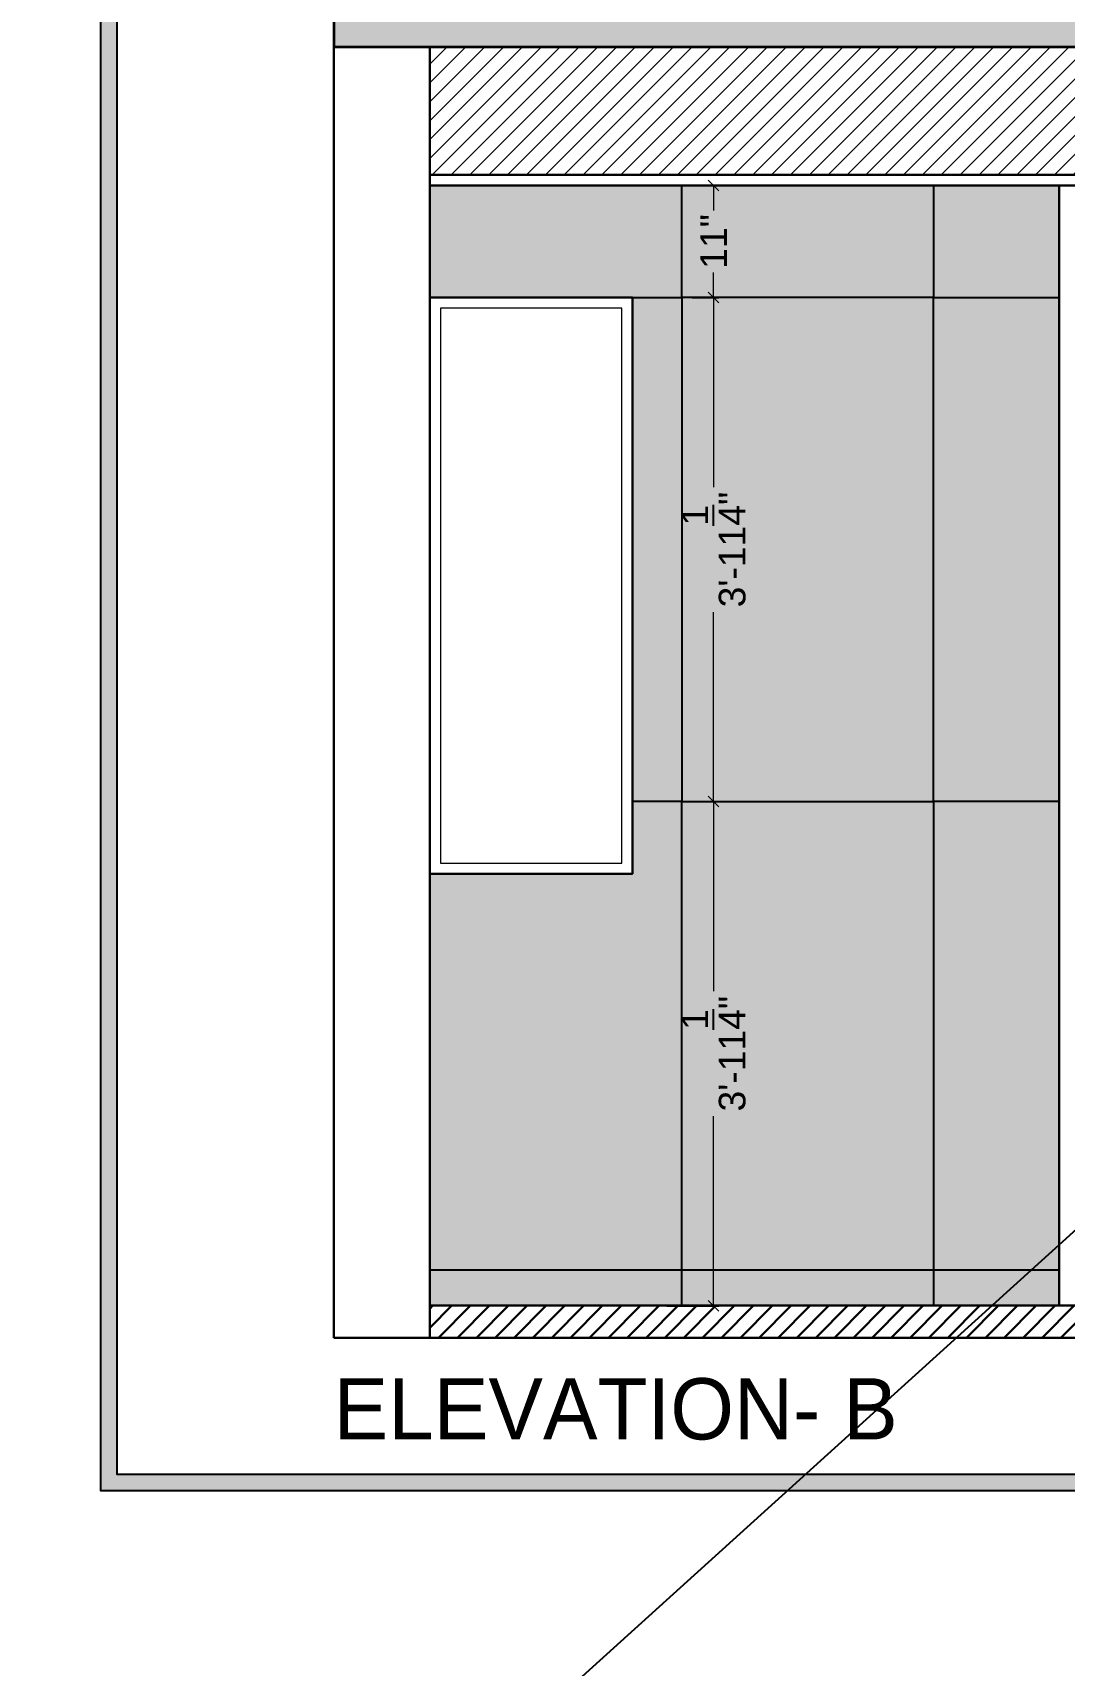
# Model space of a CAD drawing. Header units: millimetres. Extents: x 56222 to 3066687, y -650199 to -121287.
# Drawn here: x 156335.9 to 156432.7, y -180417.3 to -180264.2 of the extents above; entities that cross this region are included whole.
import ezdxf

# ---------------------------------------------------------------- set-up
doc = ezdxf.new("R2010")
doc.units = ezdxf.units.MM
doc.header["$MEASUREMENT"] = 0
doc.header["$PDMODE"] = 35
doc.layers.get('Defpoints').update_dxf_attribs({"color": 220})
doc.layers.add('AR HATCH-7', color=7, linetype='Continuous')
for name, color, linetype, lineweight in [('dim05', 1, 'Continuous', 13), ('Flooring', 253, 'Continuous', 30), ('HACHA', 253, 'Continuous', 5), ('NAME PLATE', 7, 'Continuous', 25), ('sec. mark', 5, 'Continuous', 25), ('TILE', 14, 'Continuous', 9), ('wall', 7, 'Continuous', 30), ('XX~SLAB ( BEAM )~ ( DIM )', 7, 'Continuous', 9)]:
    doc.layers.add(name, color=color, linetype=linetype, lineweight=lineweight)
doc.layers.add('hatch', color=253, linetype='Continuous', lineweight=0, transparency=0.4)
doc.styles.add('Arial', font='arial.ttf')
doc.styles.add('DATE', font='swissc.ttf', dxfattribs={"height": 6.75})
doc.styles.get("Standard").update_dxf_attribs({"font": 'arial.ttf', "height": 6})
doc.dimstyles.new('ISO-25', dxfattribs={"dimtxt": 2.5, "dimasz": 1, "dimexe": 0.5, "dimexo": 1, "dimtad": 0, "dimdec": 1, "dimlunit": 4, "dimtxsty": 'Standard', "dimblk": 'OBLIQUE', "dimcen": 2.5, "dimclrd": 1, "dimclre": 1, "dimclrt": 5, "dimadec": 0, "dimazin": 0, "dimtfac": 1, "dimtdec": 1, "dimtmove": 0, "dimatfit": 3, "dimfxl": 1, "dimlwd": -1, "dimarcsym": 0})
pattern_1 = [(45, (10581.584, -2196.7874), (-0.8838834765, 0.8838834765), [])]

# ---------------------------------------------------------------- blocks, each defined once
blk = doc.blocks.new('_Oblique')
at = {"layer": 'wall', "color": 0, "lineweight": -2}
blk.add_line((-0.5, -0.5), (0.5, 0.5), dxfattribs=at)
blk = doc.blocks.new('*D816')
at = {"layer": 'Defpoints', "color": 0, "lineweight": 25, "transparency": 16777216}
for p in [(156396.73, -180336.3), (156399.79, -180336.3), (156394.39, -180383.55)]:
    blk.add_point(p, dxfattribs=at)
at = {"layer": 'dim05', "color": 1, "linetype": 'Continuous', "lineweight": -2, "transparency": 16777216}
for p, q in [((156397.73, -180336.3), (156400.29, -180336.3)), ((156395.39, -180383.55), (156400.29, -180383.55))]:
    blk.add_line(p, q, dxfattribs=at)
at = {"layer": 'dim05', "color": 1, "linetype": 'Continuous', "transparency": 16777216}
for p, q in [((156399.79, -180336.3), (156399.79, -180354.06)), ((156399.79, -180383.55), (156399.79, -180365.79))]:
    blk.add_line(p, q, dxfattribs=at)
at = {"layer": 'dim05', "color": 1, "transparency": 16777216}
for p, rotation in [((156399.79, -180336.3), 90), ((156399.79, -180383.55), 270)]:
    blk.add_blockref('_Oblique', p, dxfattribs=dict(at, rotation=rotation))
at = {"layer": 'dim05', "color": 5, "lineweight": 25, "transparency": 16777216, "insert": (156399.79, -180359.93), "char_height": 2.5, "attachment_point": 5, "rotation": 90, "style": 'Arial'}
blk.add_mtext('3\'-11{\\H1x;\\S1/4;}"', dxfattribs=at)
blk = doc.blocks.new('*D817')
at = {"layer": 'Defpoints', "color": 0, "lineweight": 25, "transparency": 16777216}
for p in [(156396.79, -180289.06), (156399.79, -180289.06), (156396.73, -180336.3)]:
    blk.add_point(p, dxfattribs=at)
at = {"layer": 'dim05', "color": 1, "linetype": 'Continuous', "lineweight": -2, "transparency": 16777216}
for p, q in [((156397.79, -180289.06), (156400.29, -180289.06)), ((156397.73, -180336.3), (156400.29, -180336.3))]:
    blk.add_line(p, q, dxfattribs=at)
at = {"layer": 'dim05', "color": 1, "linetype": 'Continuous', "transparency": 16777216}
for p, q in [((156399.79, -180289.06), (156399.79, -180306.82)), ((156399.79, -180336.3), (156399.79, -180318.55))]:
    blk.add_line(p, q, dxfattribs=at)
at = {"layer": 'dim05', "color": 1, "transparency": 16777216}
for p, rotation in [((156399.79, -180289.06), 90), ((156399.79, -180336.3), 270)]:
    blk.add_blockref('_Oblique', p, dxfattribs=dict(at, rotation=rotation))
at = {"layer": 'dim05', "color": 5, "lineweight": 25, "transparency": 16777216, "insert": (156399.79, -180312.68), "char_height": 2.5, "attachment_point": 5, "rotation": 90, "style": 'Arial'}
blk.add_mtext('3\'-11{\\H1x;\\S1/4;}"', dxfattribs=at)
blk = doc.blocks.new('*D818')
at = {"layer": 'Defpoints', "color": 0, "lineweight": 25, "transparency": 16777216}
for p in [(156396.79, -180278.55), (156399.79, -180278.55), (156396.79, -180289.06)]:
    blk.add_point(p, dxfattribs=at)
at = {"layer": 'dim05', "color": 1, "linetype": 'Continuous', "lineweight": -2, "transparency": 16777216}
for p, q in [((156397.79, -180278.55), (156400.29, -180278.55)), ((156397.79, -180289.06), (156400.29, -180289.06))]:
    blk.add_line(p, q, dxfattribs=at)
at = {"layer": 'dim05', "color": 1, "linetype": 'Continuous', "transparency": 16777216}
for p, q in [((156399.79, -180278.55), (156399.79, -180280.89)), ((156399.79, -180289.06), (156399.79, -180286.72))]:
    blk.add_line(p, q, dxfattribs=at)
at = {"layer": 'dim05', "color": 1, "transparency": 16777216}
for p, rotation in [((156399.79, -180278.55), 90), ((156399.79, -180289.06), 270)]:
    blk.add_blockref('_Oblique', p, dxfattribs=dict(at, rotation=rotation))
at = {"layer": 'dim05', "color": 5, "lineweight": 25, "transparency": 16777216, "insert": (156399.79, -180283.8), "char_height": 2.5, "attachment_point": 5, "rotation": 90, "style": 'Arial'}
blk.add_mtext('11"', dxfattribs=at)

msp = doc.modelspace()

# ---------------------------------------------------------------- hatches: boundary and pattern name
at = {"layer": 'AR HATCH-7', "lineweight": 30, "transparency": 33554559}
h = msp.add_hatch(dxfattribs=at)
h.set_pattern_fill('ANSI31', color=9, scale=10)
h.set_pattern_definition(pattern_1)
h.paths.add_polyline_path([(156373.171, -180383.548), (156373.171, -180386.548), (156464.671, -180386.548), (156464.671, -180383.548)])
at = {"layer": 'hatch'}
h = msp.add_hatch(dxfattribs=at)
h.set_pattern_fill('AR-CONC', color=256, scale=0.5)
h.set_pattern_definition([(50, (10581.584, -2202.7273), (3.586300913, -0.313760675), [0.375, -4.125]), (355, (10581.584, -2202.7273), (-0.69375667, 3.76096067), [0.3, -3.3]), (100.4514445, (10581.883, -2202.7535), (2.892544234, 3.447199955), [0.31870096, -3.50571056]), (46.1842, (10581.584, -2201.7273), (5.33620665, -0.8275964), [0.5625, -6.1875]), (96.6356355, (10582.0287, -2201.7963), (4.67330973, 4.870593), [0.47805171, -5.2585688]), (351.184164, (10581.584, -2201.7273), (4.67330973, 4.870593), [0.45, -4.95]), (21, (10582.084, -2201.9773), (2.98453526, -2.013094453), [0.375, -4.125]), (326, (10582.084, -2201.9773), (1.21657666, 3.625750225), [0.3, -3.3]), (71.4514447, (10582.3327, -2202.145), (4.201111884, 1.612655764), [0.31870095, -3.50571056]), (37.5, (10581.584, -2202.7273), (0.0607992766, 1.664469269), [0, -3.26, 0, -3.35, 0, -3.3125]), (7.5, (10581.584, -2202.7273), (1.315347687, 1.97205856), [0, -1.91, 0, -3.185, 0, -1.2625]), (327.5, (10580.469, -2202.7273), (2.669112181, -0.112774359), [0, -1.25, 0, -3.9, 0, -5.175]), (317.5, (10579.969, -2202.7273), (2.915930847, 0.500524912), [0, -1.625, 0, -2.59, 0, -3.675])])
h.paths.add_polyline_path([(156364.171, -180260.488), (156364.171, -180265.548), (156469.171, -180265.548), (156469.171, -180260.488)])
h = msp.add_hatch(dxfattribs=at)
h.set_pattern_fill('ANSI31', color=6, scale=10)
h.set_pattern_definition(pattern_1)
h.paths.add_polyline_path([(156464.671, -180277.548), (156464.671, -180265.548), (156373.171, -180265.548), (156373.171, -180277.548)])
at = {"layer": 'NAME PLATE', "true_color": 0xd39e00}
h = msp.add_hatch(color=42, dxfattribs=at)
h.paths.add_polyline_path([(156342.347, -180400.897), (156558.184, -180400.897), (156558.184, -180248.975), (156342.347, -180248.975)])
h.paths.add_polyline_path([(156343.862, -180399.383), (156556.669, -180399.383), (156556.669, -180250.49), (156343.862, -180250.49)], flags=16)
at = {"layer": 'XX~SLAB ( BEAM )~ ( DIM )', "linetype": 'Continuous', "lineweight": 25, "true_color": 0x465e1c, "transparency": 33554556}
h = msp.add_hatch(color=69, dxfattribs=at)
h.dxf.hatch_style = 1
h.paths.add_polyline_path([(156396.793, -180278.548), (156373.171, -180278.548), (156373.171, -180289.06), (156396.793, -180289.06)])
h.paths.add_polyline_path([(156420.415, -180278.548), (156396.793, -180278.548), (156396.793, -180289.06), (156420.415, -180289.06)])
h.paths.add_polyline_path([(156432.171, -180278.548), (156420.415, -180278.548), (156420.415, -180289.06), (156432.171, -180289.06)])
h.paths.add_polyline_path([(156432.171, -180289.06), (156420.415, -180289.06), (156420.415, -180336.304), (156432.171, -180336.304)])
h.paths.add_polyline_path([(156420.415, -180289.06), (156396.793, -180289.06), (156396.793, -180336.304), (156420.415, -180336.304)])
h.paths.add_polyline_path([(156396.793, -180289.06), (156392.171, -180289.06), (156392.171, -180336.304), (156396.793, -180336.304)])
h.paths.add_polyline_path([(156420.415, -180336.304), (156396.793, -180336.304), (156396.793, -180383.548), (156420.415, -180383.548)])
h.paths.add_polyline_path([(156432.171, -180336.304), (156420.415, -180336.304), (156420.415, -180383.548), (156432.171, -180383.548)])
h.paths.add_polyline_path([(156396.793, -180336.304), (156392.171, -180336.304), (156392.171, -180343.06), (156373.171, -180343.06), (156373.171, -180383.548), (156396.793, -180383.548)])

# ---------------------------------------------------------------- linework, layer by layer
at = {"color": 6, "lineweight": 30}
for p, q in [((156373.171, -180277.548), (156464.671, -180277.548)), ((156373.171, -180278.548), (156464.671, -180278.548))]:
    msp.add_line(p, q, dxfattribs=at)
at = {"layer": 'dim05', "color": 1, "lineweight": 35}
for p, q in [((156364.171, -180260.488), (156364.171, -180265.548)), ((156364.171, -180265.548), (156469.171, -180265.548))]:
    msp.add_line(p, q, dxfattribs=at)
at = {"layer": 'Flooring', "ltscale": 4}
msp.add_line((156373.171, -180383.548), (156464.671, -180383.548), dxfattribs=at)
at = {"layer": 'HACHA', "color": 5, "lineweight": 30}
msp.add_line((156432.171, -180383.548), (156432.171, -180278.548), dxfattribs=at)
at = {"layer": 'NAME PLATE', "color": 42, "true_color": 0xd39e00}
for points in [[(156342.347, -180248.975), (156558.184, -180248.975), (156558.184, -180400.897), (156342.347, -180400.897)], [(156343.862, -180250.49), (156556.669, -180250.49), (156556.669, -180399.383), (156343.862, -180399.383)]]:
    msp.add_lwpolyline(points, close=True, dxfattribs=at)
at = {"layer": 'TILE', "color": 1, "linetype": 'Continuous', "lineweight": 25}
for p, q in [((157411.924, -179491.172), (155066.713, -181613.565)), ((156373.171, -180380.197), (156432.171, -180380.197))]:
    msp.add_line(p, q, dxfattribs=at)
at = {"layer": 'wall', "lineweight": 30}
for p, q in [((156364.171, -180265.548), (156364.171, -180386.548)), ((156373.171, -180265.548), (156373.171, -180386.548)), ((156364.171, -180386.548), (156469.171, -180386.548))]:
    msp.add_line(p, q, dxfattribs=at)
msp.add_lwpolyline([(156392.171, -180289.06), (156373.171, -180289.06), (156373.171, -180343.06), (156392.171, -180343.06)], close=True, dxfattribs=at)
at = {"layer": 'wall', "lineweight": 5}
msp.add_lwpolyline([(156391.171, -180290.06), (156374.171, -180290.06), (156374.171, -180342.06), (156391.171, -180342.06)], close=True, dxfattribs=at)
at = {"layer": 'XX~SLAB ( BEAM )~ ( DIM )', "color": 85, "lineweight": 25, "true_color": 0x689457}
for points in [[(156396.793, -180278.548), (156373.171, -180278.548), (156373.171, -180289.06), (156396.793, -180289.06)], [(156396.793, -180278.548), (156420.415, -180278.548), (156420.415, -180289.06), (156396.793, -180289.06)], [(156432.171, -180278.548), (156420.415, -180278.548), (156420.415, -180289.06), (156432.171, -180289.06)], [(156396.793, -180336.304), (156420.415, -180336.304), (156420.415, -180289.06), (156396.793, -180289.06)], [(156432.171, -180336.304), (156420.415, -180336.304), (156420.415, -180289.06), (156432.171, -180289.06)], [(156396.793, -180336.304), (156420.415, -180336.304), (156420.415, -180383.548), (156396.793, -180383.548)], [(156432.171, -180336.304), (156420.415, -180336.304), (156420.415, -180383.548), (156432.171, -180383.548)]]:
    msp.add_lwpolyline(points, close=True, dxfattribs=at)
for points in [[(156373.171, -180336.304), (156373.171, -180289.06), (156396.793, -180289.06), (156396.793, -180336.304), (156392.171, -180336.304)], [(156373.171, -180336.304), (156373.171, -180383.548), (156396.793, -180383.548), (156396.793, -180336.304), (156392.171, -180336.304)]]:
    msp.add_lwpolyline(points, dxfattribs=at)

# ---------------------------------------------------------------- texts
at = {"layer": 'sec. mark', "lineweight": 20, "insert": (156360.499, -180390.347), "char_height": 5.74001, "attachment_point": 1, "style": 'DATE'}
msp.add_mtext_dynamic_manual_height_columns('\\pxqc;{\\fCentury Gothic|b0|i0|c0|p34;\\C5;ELEVATION- B}', width=60.21435, gutter_width=1, heights=[0], dxfattribs=at)

# ---------------------------------------------------------------- dimensions: what is measured, and where the dimension line sits
at = {"layer": 'dim05', "color": 27, "lineweight": 25, "true_color": 0x7d5120}
for base, p1, p2, override, picture, middle in [((156399.789, -180278.548), (156396.793, -180289.06), (156396.793, -180278.548), {"dimdec": 0, "dimtxsty": 'Arial', "dimtmove": 1}, '*D818', (156399.789, -180283.804)), ((156399.789, -180289.06), (156396.73, -180336.304), (156396.793, -180289.06), {"dimdec": 2, "dimtxsty": 'Arial', "dimtmove": 1}, '*D817', (156399.789, -180312.682)), ((156399.789, -180336.304), (156394.385, -180383.548), (156396.73, -180336.304), {"dimdec": 2, "dimtxsty": 'Arial', "dimtmove": 1}, '*D816', (156399.789, -180359.926))]:
    dim = msp.add_linear_dim(base=base, p1=p1, p2=p2, angle=90, dimstyle='ISO-25', override=override, dxfattribs=at)
    dim.commit()
    dim.dimension.update_dxf_attribs({"geometry": picture, "text_midpoint": middle})

doc.saveas('drawing.dxf')
